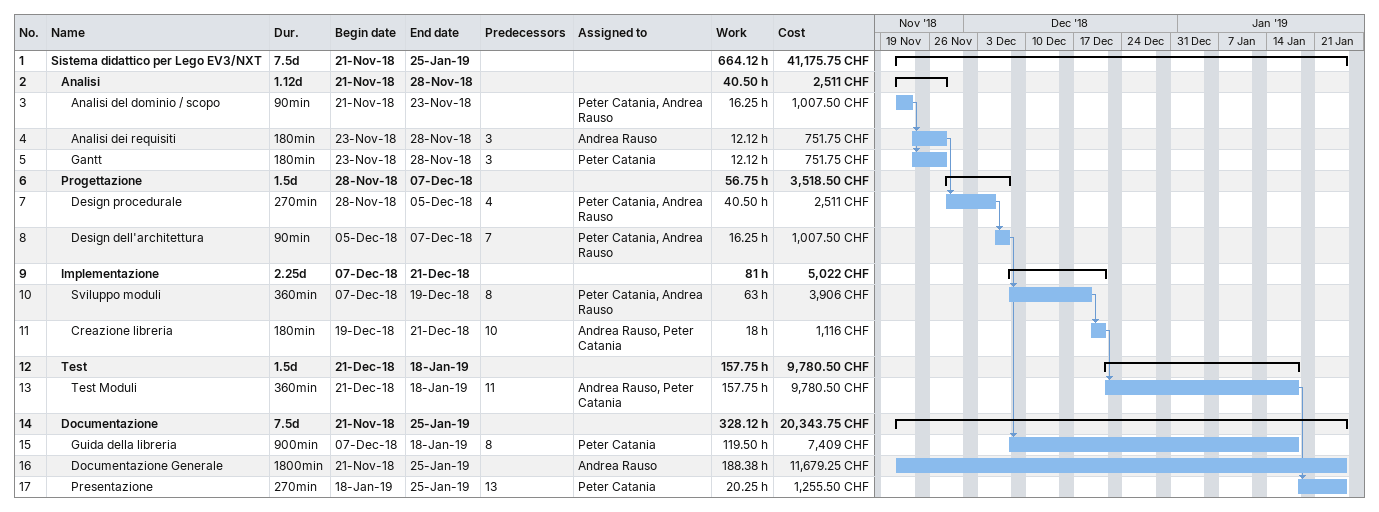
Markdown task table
| ID | Level | Task | Duration | Start | Finish | Predecessors | Resources | Work (h) | Cost (CHF) |
|---|---|---|---|---|---|---|---|---|---|
| 1 | 1 | **Sistema didattico per Lego EV3/NXT** | 7.5d | 2018-11-21 | 2019-01-25 |  |  | 664.12 | 41175.75 |
| 2 | 2 | **Analisi** | 1.12d | 2018-11-21 | 2018-11-28 |  |  | 40.50 | 2511 |
| 3 | 3 | Analisi del dominio / scopo | 90min | 2018-11-21 | 2018-11-23 |  | Peter Catania, Andrea Rauso | 16.25 | 1007.50 |
| 4 | 3 | Analisi dei requisiti | 180min | 2018-11-23 | 2018-11-28 | 3 | Andrea Rauso | 12.12 | 751.75 |
| 5 | 3 | Gantt | 180min | 2018-11-23 | 2018-11-28 | 3 | Peter Catania | 12.12 | 751.75 |
| 6 | 2 | **Progettazione** | 1.5d | 2018-11-28 | 2018-12-07 |  |  | 56.75 | 3518.50 |
| 7 | 3 | Design procedurale | 270min | 2018-11-28 | 2018-12-05 | 4 | Peter Catania, Andrea Rauso | 40.50 | 2511 |
| 8 | 3 | Design dell'architettura | 90min | 2018-12-05 | 2018-12-07 | 7 | Peter Catania, Andrea Rauso | 16.25 | 1007.50 |
| 9 | 2 | **Implementazione** | 2.25d | 2018-12-07 | 2018-12-21 |  |  | 81 | 5022 |
| 10 | 3 | Sviluppo moduli | 360min | 2018-12-07 | 2018-12-19 | 8 | Peter Catania, Andrea Rauso | 63 | 3906 |
| 11 | 3 | Creazione libreria | 180min | 2018-12-19 | 2018-12-21 | 10 | Andrea Rauso, Peter Catania | 18 | 1116 |
| 12 | 2 | **Test** | 1.5d | 2018-12-21 | 2019-01-18 |  |  | 157.75 | 9780.50 |
| 13 | 3 | Test Moduli | 360min | 2018-12-21 | 2019-01-18 | 11 | Andrea Rauso, Peter Catania | 157.75 | 9780.50 |
| 14 | 2 | **Documentazione** | 7.5d | 2018-11-21 | 2019-01-25 |  |  | 328.12 | 20343.75 |
| 15 | 3 | Guida della libreria | 900min | 2018-12-07 | 2019-01-18 | 8 | Peter Catania | 119.50 | 7409 |
| 16 | 3 | Documentazione Generale | 1800min | 2018-11-21 | 2019-01-25 |  | Andrea Rauso | 188.38 | 11679.25 |
| 17 | 3 | Presentazione | 270min | 2019-01-18 | 2019-01-25 | 13 | Peter Catania | 20.25 | 1255.50 |
